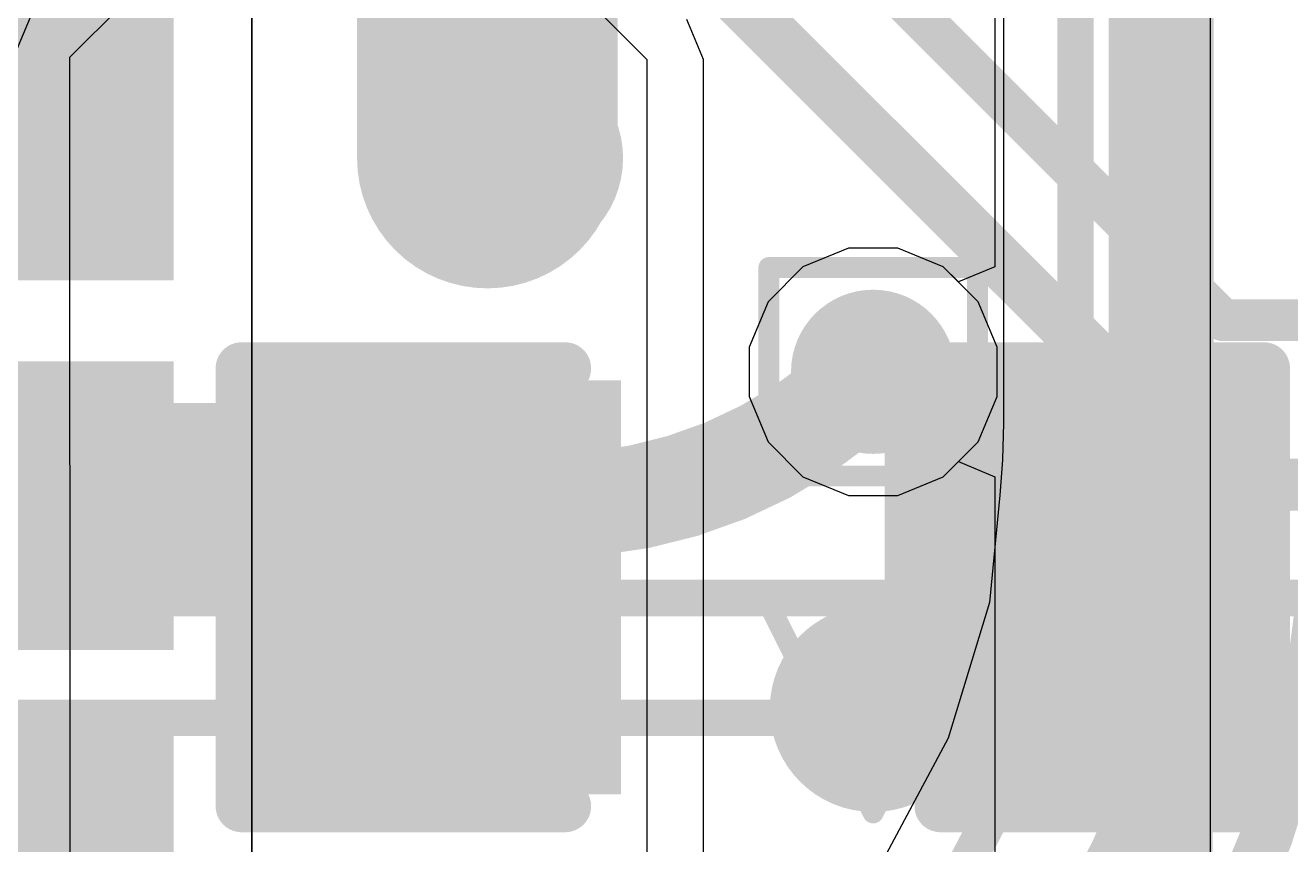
# Model space of a CAD drawing. Header units: inches. Extents: x -6 to 283, y -12 to 154.
# Drawn here: x 34.033 to 37.115, y 8.869 to 10.865 of the extents above; entities that cross this region are included whole.
import ezdxf

# ---------------------------------------------------------------- set-up
doc = ezdxf.new("R2010")
doc.units = ezdxf.units.IN
for name, color, linetype in [('Bottom Layer', 5, 'Continuous'), ('Bottom Overlay', 54, 'Continuous'), ('Bottom Paste', 16, 'Continuous'), ('Bottom Solder', 6, 'Continuous'), ('Drill Drawing', 1, 'Continuous'), ('GND-1', 16, 'Continuous'), ('GND-2', 90, 'Continuous'), ('GND-3', 216, 'Continuous'), ('GND-4', 54, 'Continuous'), ('PWR-1', 156, 'Continuous'), ('PWR-2', 130, 'Continuous'), ('Signal L1', 76, 'Continuous'), ('Signal L2', 6, 'Continuous'), ('Top Layer', 1, 'Continuous'), ('Top Paste', 8, 'Continuous'), ('Top Solder', 216, 'Continuous'), ('Via Holes', 16, 'Continuous')]:
    doc.layers.add(name, color=color, linetype=linetype)

# ---------------------------------------------------------------- blocks, each defined once
blk = doc.blocks.new('AP6275S__49')
at = {"layer": 'Top Layer'}
for points in [[(6.62250009, -2.45000018), (7.747499109999999, -2.45000018), (7.747499109999999, -2.94999918), (6.62250009, -2.94999918)], [(6.62250009, -3.34999838), (7.747499109999999, -3.34999838), (7.747499109999999, -3.84999738), (6.62250009, -3.84999738)], [(6.62250009, -4.24999912), (7.747499109999999, -4.24999912), (7.747499109999999, -4.74999812), (6.62250009, -4.74999812)]]:
    blk.add_hatch(color=1, dxfattribs=at).paths.add_polyline_path(points)
at = {"layer": 'Top Paste'}
for points in [[(6.62250009, -2.45000018), (7.747499109999999, -2.45000018), (7.747499109999999, -2.94999918), (6.62250009, -2.94999918)], [(6.62250009, -3.34999838), (7.747499109999999, -3.34999838), (7.747499109999999, -3.84999738), (6.62250009, -3.84999738)], [(6.62250009, -4.24999912), (7.747499109999999, -4.24999912), (7.747499109999999, -4.74999812), (6.62250009, -4.74999812)]]:
    blk.add_hatch(color=8, dxfattribs=at).paths.add_polyline_path(points)
at = {"layer": 'Top Solder'}
for points in [[(6.52090009, -2.34840018), (7.849099109999999, -2.34840018), (7.849099109999999, -3.05159918), (6.52090009, -3.05159918)], [(6.52090009, -3.24839838), (7.849099109999999, -3.24839838), (7.849099109999999, -3.95159738), (6.52090009, -3.95159738)], [(6.52090009, -4.14839912), (7.849099109999999, -4.14839912), (7.849099109999999, -4.85159812), (6.52090009, -4.85159812)]]:
    blk.add_hatch(color=216, dxfattribs=at).paths.add_polyline_path(points)
blk = doc.blocks.new('C___0603_B_448')
at = {"layer": 'Bottom Layer'}
for points in [[(-1.143, -0.4445), (-1.143, 0.4445), (-0.3809999999999999, 0.4445), (-0.3809999999999999, -0.4445)], [(0.3809999999999999, -0.4445), (0.3809999999999999, 0.4445), (1.143, 0.4445), (1.143, -0.4445)]]:
    blk.add_hatch(color=5, dxfattribs=at).paths.add_polyline_path(points)
at = {"layer": 'Bottom Paste'}
for points in [[(-1.143, -0.4445), (-1.143, 0.4445), (-0.3809999999999999, 0.4445), (-0.3809999999999999, -0.4445)], [(0.3809999999999999, -0.4445), (0.3809999999999999, 0.4445), (1.143, 0.4445), (1.143, -0.4445)]]:
    blk.add_hatch(color=16, dxfattribs=at).paths.add_polyline_path(points)
at = {"layer": 'Bottom Solder'}
for points in [[(-1.20299988, -0.50449988), (-1.20299988, 0.50449988), (-0.3210001199999999, 0.50449988), (-0.3210001199999999, -0.50449988)], [(0.3210001199999999, -0.50449988), (0.3210001199999999, 0.50449988), (1.20299988, 0.50449988), (1.20299988, -0.50449988)]]:
    blk.add_hatch(color=6, dxfattribs=at).paths.add_polyline_path(points)
at = {"layer": 'Bottom Overlay'}
for points in [[(-1.2446, 0.5333974599999999, 0.127, 0.127, 0), (-1.2446, -0.5334, 0.127, 0.127, 0)], [(-0.4571999999999999, 0.5333974599999999, 0.127, 0.127, 0), (-1.2446, 0.5333974599999999, 0.127, 0.127, 0)], [(1.2446, 0.5333974599999999, 0.127, 0.127, 0), (0.4571999999999999, 0.5333974599999999, 0.127, 0.127, 0)], [(1.2446, 0.5333974599999999, 0.127, 0.127, 0), (1.2446, -0.5334, 0.127, 0.127, 0)], [(-0.4571999999999999, -0.5334, 0.127, 0.127, 0), (-1.2446, -0.5334, 0.127, 0.127, 0)], [(1.2446, -0.5334, 0.127, 0.127, 0), (0.4571999999999999, -0.5334, 0.127, 0.127, 0)]]:
    blk.add_lwpolyline(points, format="xyseb", dxfattribs=at)
for points in [[(-1.27635, 0.5333974599999999, 0.0635, 0.0635, 1), (-1.21285, 0.5333974599999999, 0.0635, 0.0635, 1)], [(-1.27635, 0.5333974599999999, 0.0635, 0.0635, 1), (-1.21285, 0.5333974599999999, 0.0635, 0.0635, 1)], [(-0.4889499999999999, 0.5333974599999999, 0.0635, 0.0635, 1), (-0.42545, 0.5333974599999999, 0.0635, 0.0635, 1)], [(0.42545, 0.5333974599999999, 0.0635, 0.0635, 1), (0.4889499999999999, 0.5333974599999999, 0.0635, 0.0635, 1)], [(1.21285, 0.5333974599999999, 0.0635, 0.0635, 1), (1.27635, 0.5333974599999999, 0.0635, 0.0635, 1)], [(1.21285, 0.5333974599999999, 0.0635, 0.0635, 1), (1.27635, 0.5333974599999999, 0.0635, 0.0635, 1)], [(-1.27635, -0.5334, 0.0635, 0.0635, 1), (-1.21285, -0.5334, 0.0635, 0.0635, 1)], [(-1.27635, -0.5334, 0.0635, 0.0635, 1), (-1.21285, -0.5334, 0.0635, 0.0635, 1)], [(-0.4889499999999999, -0.5334, 0.0635, 0.0635, 1), (-0.42545, -0.5334, 0.0635, 0.0635, 1)], [(0.42545, -0.5334, 0.0635, 0.0635, 1), (0.4889499999999999, -0.5334, 0.0635, 0.0635, 1)], [(1.21285, -0.5334, 0.0635, 0.0635, 1), (1.27635, -0.5334, 0.0635, 0.0635, 1)], [(1.21285, -0.5334, 0.0635, 0.0635, 1), (1.27635, -0.5334, 0.0635, 0.0635, 1)]]:
    blk.add_lwpolyline(points, format="xyseb", close=True, dxfattribs=at)

msp = doc.modelspace()

# ---------------------------------------------------------------- hatches: boundary and pattern name
at = {"layer": 'Bottom Layer'}
h = msp.add_hatch(color=5, dxfattribs=at)
edge = h.paths.add_edge_path()
edge.add_arc((36.09795168, 10.02099342), 0.1999996, 0, 360)
h = msp.add_hatch(color=5, dxfattribs=at)
edge = h.paths.add_edge_path()
edge.add_arc((36.09795168, 9.20018734), 0.1499997, 0, 360)
at = {"layer": 'Bottom Solder'}
h = msp.add_hatch(color=6, dxfattribs=at)
edge = h.paths.add_edge_path()
edge.add_arc((36.09795168, 9.20018734), 0.2515997, 0, 360)
at = {"layer": 'GND-1'}
h = msp.add_hatch(color=16, dxfattribs=at)
edge = h.paths.add_edge_path()
edge.add_arc((36.09795168, 10.02099342), 0.1999996, 0, 360)
at = {"layer": 'GND-2'}
h = msp.add_hatch(color=90, dxfattribs=at)
edge = h.paths.add_edge_path()
edge.add_arc((36.09795168, 10.02099342), 0.1999996, 0, 360)
at = {"layer": 'GND-3'}
h = msp.add_hatch(color=216, dxfattribs=at)
edge = h.paths.add_edge_path()
edge.add_arc((36.09795168, 10.02099342), 0.1999996, 0, 360)
at = {"layer": 'GND-4'}
h = msp.add_hatch(color=54, dxfattribs=at)
edge = h.paths.add_edge_path()
edge.add_arc((36.09795168, 10.02099342), 0.1999996, 0, 360)
h = msp.add_hatch(color=54, dxfattribs=at)
edge = h.paths.add_edge_path()
edge.add_arc((36.09795168, 9.20018734), 0.1499997, 0, 360)
at = {"layer": 'PWR-1'}
h = msp.add_hatch(color=156, dxfattribs=at)
edge = h.paths.add_edge_path()
edge.add_arc((36.09795168, 10.02099342), 0.1999996, 0, 360)
at = {"layer": 'PWR-2'}
h = msp.add_hatch(color=130, dxfattribs=at)
edge = h.paths.add_edge_path()
edge.add_arc((36.09795168, 10.02099342), 0.1999996, 0, 360)
at = {"layer": 'Signal L1'}
h = msp.add_hatch(color=76, dxfattribs=at)
edge = h.paths.add_edge_path()
edge.add_arc((36.09795168, 10.02099342), 0.1999996, 0, 360)
at = {"layer": 'Signal L2'}
h = msp.add_hatch(color=6, dxfattribs=at)
edge = h.paths.add_edge_path()
edge.add_arc((36.09795168, 10.02099342), 0.1999996, 0, 360)
h = msp.add_hatch(color=6, dxfattribs=at)
edge = h.paths.add_edge_path()
edge.add_arc((36.09795168, 9.20018734), 0.1499997, 0, 360)
at = {"layer": 'Top Layer'}
h = msp.add_hatch(color=1, dxfattribs=at)
edge = h.paths.add_edge_path()
edge.add_arc((36.09795168, 10.02099342), 0.1999996, 0, 360)
msp.add_hatch(color=1, dxfattribs=at).paths.add_polyline_path([(33.16793722, 9.44507382), (34.85545733999999, 9.44507382), (34.85545733999999, 9.94507282), (33.16793722, 9.94507282)])
at = {"layer": 'Via Holes'}
h = msp.add_hatch(color=7, dxfattribs=at)
edge = h.paths.add_edge_path()
edge.add_arc((36.09795168, 10.02099342), 0.0999998, 0, 360)
h = msp.add_hatch(color=7, dxfattribs=at)
edge = h.paths.add_edge_path()
edge.add_arc((36.09795168, 9.20018734), 0.07499858, 0, 360)

# ---------------------------------------------------------------- linework, layer by layer
at = {"layer": 'Bottom Layer'}
for p, q in [((34.14225073999999, 10.7873419), (34.26751084, 10.91261216)), ((35.41632998, 10.91261216), (35.54700536, 10.78193932)), ((34.04504748, 10.88454516), (34.00478339999999, 10.78733682)), ((35.68447016, 10.78193932), (35.64420862, 10.87914258)), ((34.14225835999999, 7.9902685), (34.14225073999999, 10.7873419)), ((35.54700536, 10.78193932), (35.54700536, 7.61049278)), ((35.68447016, 7.66743196), (35.68447016, 10.78193932))]:
    msp.add_line(p, q, dxfattribs=at)
for points in [[(35.15867238, 10.5417874, 0.635, 0.635, 0), (35.15867238, 15.35032236, 0.635, 0.635, 0)], [(35.23487238, 10.5417874, 0.508, 0.508, 0), (35.23496635999999, 10.54169342, 0.508, 0.508, 0)]]:
    msp.add_lwpolyline(points, format="xyseb", dxfattribs=at)
for points in [[(34.99992238, 10.5417874, 0.3175, 0.3175, 1), (35.31742238, 10.5417874, 0.3175, 0.3175, 1)], [(35.10787238, 10.5417874, 0.254, 0.254, 1), (35.36187237999999, 10.5417874, 0.254, 0.254, 1)], [(35.10796636, 10.54169342, 0.254, 0.254, 1), (35.36196636, 10.54169342, 0.254, 0.254, 1)]]:
    msp.add_lwpolyline(points, format="xyseb", close=True, dxfattribs=at)
at = {"layer": 'Drill Drawing'}
for points in [[(35.84395168, 10.27499342, 0.0508, 0.0508, 0), (36.35195168, 10.27499342, 0.0508, 0.0508, 0)], [(35.84395168, 9.76699342, 0.0508, 0.0508, 0), (35.84395168, 10.27499342, 0.0508, 0.0508, 0)], [(36.35195168, 9.76699342, 0.0508, 0.0508, 0), (36.35195168, 10.27499342, 0.0508, 0.0508, 0)], [(35.84395168, 9.76699342, 0.0508, 0.0508, 0), (36.35195168, 9.76699342, 0.0508, 0.0508, 0)], [(35.84395168, 9.454187339999999, 0.0508, 0.0508, 0), (36.35195168, 9.454187339999999, 0.0508, 0.0508, 0)], [(35.84395168, 9.454187339999999, 0.0508, 0.0508, 0), (36.09795168, 8.946187339999998, 0.0508, 0.0508, 0)], [(36.09795168, 8.946187339999998, 0.0508, 0.0508, 0), (36.35195168, 9.454187339999999, 0.0508, 0.0508, 0)]]:
    msp.add_lwpolyline(points, format="xyseb", dxfattribs=at)
for points in [[(35.83125167999999, 10.27499342, 0.0254, 0.0254, 1), (35.85665168, 10.27499342, 0.0254, 0.0254, 1)], [(35.83125167999999, 10.27499342, 0.0254, 0.0254, 1), (35.85665168, 10.27499342, 0.0254, 0.0254, 1)], [(36.33925168, 10.27499342, 0.0254, 0.0254, 1), (36.36465168, 10.27499342, 0.0254, 0.0254, 1)], [(36.33925168, 10.27499342, 0.0254, 0.0254, 1), (36.36465168, 10.27499342, 0.0254, 0.0254, 1)], [(35.83125167999999, 9.76699342, 0.0254, 0.0254, 1), (35.85665168, 9.76699342, 0.0254, 0.0254, 1)], [(35.83125167999999, 9.76699342, 0.0254, 0.0254, 1), (35.85665168, 9.76699342, 0.0254, 0.0254, 1)], [(36.33925168, 9.76699342, 0.0254, 0.0254, 1), (36.36465168, 9.76699342, 0.0254, 0.0254, 1)], [(36.33925168, 9.76699342, 0.0254, 0.0254, 1), (36.36465168, 9.76699342, 0.0254, 0.0254, 1)], [(35.83125167999999, 9.454187339999999, 0.0254, 0.0254, 1), (35.85665168, 9.454187339999999, 0.0254, 0.0254, 1)], [(35.83125167999999, 9.454187339999999, 0.0254, 0.0254, 1), (35.85665168, 9.454187339999999, 0.0254, 0.0254, 1)], [(36.33925168, 9.454187339999999, 0.0254, 0.0254, 1), (36.36465168, 9.454187339999999, 0.0254, 0.0254, 1)], [(36.33925168, 9.454187339999999, 0.0254, 0.0254, 1), (36.36465168, 9.454187339999999, 0.0254, 0.0254, 1)], [(36.08525168, 8.946187339999998, 0.0254, 0.0254, 1), (36.11065168, 8.946187339999998, 0.0254, 0.0254, 1)], [(36.08525168, 8.946187339999998, 0.0254, 0.0254, 1), (36.11065168, 8.946187339999998, 0.0254, 0.0254, 1)]]:
    msp.add_lwpolyline(points, format="xyseb", close=True, dxfattribs=at)
at = {"layer": 'PWR-1'}
for p, q in [((36.91887206, 15.3783411), (36.91887206, 4.91602014)), ((36.03795942, 10.32259302), (35.92710874, 10.27667744)), ((36.15794394, 10.32259302), (36.03795942, 10.32259302)), ((36.26879461999999, 10.27667744), (36.15794394, 10.32259302)), ((35.92710874, 10.27667744), (35.84226766, 10.19183636)), ((36.3536357, 10.19183636), (36.26879461999999, 10.27667744)), ((35.84226766, 10.19183636), (35.79635208, 10.08098568)), ((36.39955128, 10.08098568), (36.3536357, 10.19183636)), ((35.79635208, 10.08098568), (35.79635208, 9.961001159999999)), ((36.39955128, 9.961001159999999), (36.39955128, 10.08098568)), ((35.79635208, 9.961001159999999), (35.84226766, 9.85015048)), ((36.3536357, 9.85015048), (36.39955128, 9.961001159999999)), ((35.84226766, 9.85015048), (35.92710874, 9.7653094)), ((36.26879461999999, 9.7653094), (36.3536357, 9.85015048)), ((35.92710874, 9.7653094), (36.03795942, 9.719393819999999)), ((36.15794394, 9.719393819999999), (36.26879461999999, 9.7653094)), ((36.03795942, 9.719393819999999), (36.15794394, 9.719393819999999))]:
    msp.add_line(p, q, dxfattribs=at)
at = {"layer": 'PWR-2'}
for p, q in [((36.3944535, 12.52737398), (36.3944535, 10.27674348)), ((36.03795942, 10.32259302), (35.92710874, 10.27667744)), ((36.15794394, 10.32259302), (36.03795942, 10.32259302)), ((36.26879461999999, 10.27667744), (36.15794394, 10.32259302)), ((35.92710874, 10.27667744), (35.84226766, 10.19183636)), ((36.3055535, 10.23991856), (36.26879461999999, 10.27667744)), ((36.3944535, 10.27674348), (36.3055535, 10.23991856)), ((35.84226766, 10.19183636), (35.79635208, 10.08098568)), ((35.79635208, 10.08098568), (35.79635208, 9.961001159999999)), ((35.79635208, 9.961001159999999), (35.84226766, 9.85015048)), ((35.84226766, 9.85015048), (35.92710874, 9.7653094)), ((36.26879461999999, 9.7653094), (36.3055535, 9.802068279999999)), ((36.3055535, 9.802068279999999), (36.3944535, 9.76524336)), ((35.92710874, 9.7653094), (36.03795942, 9.719393819999999)), ((36.15794394, 9.719393819999999), (36.26879461999999, 9.7653094)), ((36.3944535, 9.76524336), (36.3944535, 8.39935328)), ((36.03795942, 9.719393819999999), (36.15794394, 9.719393819999999))]:
    msp.add_line(p, q, dxfattribs=at)
msp.add_lwpolyline([(36.79804934, 8.550864279999999, 0.254, 0.254, 0), (36.79804934, 16.1116899, 0.254, 0.254, 0)], format="xyseb", dxfattribs=at)
at = {"layer": 'Signal L1'}
for points in [[(35.54700282, 11.54967464, 0.1016, 0.1016, 0), (36.95024868, 10.14642878, 0.1016, 0.1016, 0)], [(35.23487238, 11.46171952, 0.127, 0.127, 0), (36.95050776, 9.746084139999999, 0.127, 0.127, 0)], [(36.95024868, 10.14642878, 0.1016, 0.1016, 0), (41.05805606, 10.14642878, 0.1016, 0.1016, 0)], [(36.95050776, 9.746084139999999, 0.127, 0.127, 0), (42.54331344, 9.746084139999999, 0.127, 0.127, 0)], [(32.94669814, 9.47007758, 0.08889999999999999, 0.08889999999999999, 0), (43.64464982, 9.47007758, 0.08889999999999999, 0.08889999999999999, 0)], [(33.0676885, 9.177977579999999, 0.08889999999999999, 0.08889999999999999, 0), (43.76564018, 9.177977579999999, 0.08889999999999999, 0.08889999999999999, 0)]]:
    msp.add_lwpolyline(points, format="xyseb", dxfattribs=at)
for points in [[(36.92484868, 10.14642878, 0.0508, 0.0508, 1), (36.97564868, 10.14642878, 0.0508, 0.0508, 1)], [(36.92484868, 10.14642878, 0.0508, 0.0508, 1), (36.97564868, 10.14642878, 0.0508, 0.0508, 1)], [(36.91875776, 9.746084139999999, 0.0635, 0.0635, 1), (36.98225776, 9.746084139999999, 0.0635, 0.0635, 1)], [(36.91875776, 9.746084139999999, 0.0635, 0.0635, 1), (36.98225776, 9.746084139999999, 0.0635, 0.0635, 1)]]:
    msp.add_lwpolyline(points, format="xyseb", close=True, dxfattribs=at)
at = {"layer": 'Top Layer'}
for p, q in [((34.58509974, 20.35987292), (34.58509974, 8.22510928)), ((34.58509974, 8.22510928), (34.58509974, 18.75223326)), ((36.41565234, 10.9377607), (36.41565234, 9.89572316)), ((36.41565234, 9.89572316), (36.41282023999999, 9.8072956)), ((36.41291168, 9.80666822), (36.40665058, 9.7204149)), ((36.41282023999999, 9.8072956), (36.41278722, 9.8072956)), ((36.41278722, 9.8072956), (36.41291168, 9.80666822)), ((36.40665058, 9.7204149), (36.3809153, 9.45912256)), ((36.3809153, 9.45912256), (36.28052688, 9.1281885)), ((36.28052688, 9.1281885), (36.1175046, 8.823195459999999))]:
    msp.add_line(p, q, dxfattribs=at)
for points in [[(36.59046022, 9.80729306, 0.08889999999999999, 0.08889999999999999, 0), (36.59046022, 10.9377607, 0.08889999999999999, 0.08889999999999999, 0)], [(36.88256021999999, 9.80823032, 0.08889999999999999, 0.08889999999999999, 0), (36.88256021999999, 10.9377607, 0.08889999999999999, 0.08889999999999999, 0)], [(36.09795168, 10.02099342, 0.254, 0.254, -0.198912367379658), (35.31111048, 9.695073319999999, 0.254, 0.254, 0)], [(36.5904653, 9.80701366, 0.08889999999999999, 0.08889999999999999, -0.19941271401335), (36.02231809999999, 8.431657, 0.08889999999999999, 0.08889999999999999, 0)], [(36.88256021999999, 9.807577539999999, 0.08889999999999999, 0.08889999999999999, -0.1994138742575262), (36.22886582, 8.22510928, 0.08889999999999999, 0.08889999999999999, 0)], [(37.21135814, 9.76713566, 0.127, 0.127, -0.1990404891736499), (36.46028776, 7.955158079999999, 0.127, 0.127, 0)], [(36.59046022, 9.80701112, 0.08889999999999999, 0.08889999999999999, -0.0004826081336286992), (36.59046022, 9.80729306, 0.08889999999999999, 0.08889999999999999, 0)], [(36.88256021999999, 9.80823032, 0.08889999999999999, 0.08889999999999999, -0.0005586951461070619), (36.88256276, 9.807577539999999, 0.08889999999999999, 0.08889999999999999, 0)], [(37.87366822, 9.794821659999998, 0.127, 0.127, -0.1988766794712513), (36.94531854, 7.553159899999999, 0.127, 0.127, 0)], [(33.730438, 9.695073319999999, 0.254, 0.254, 0), (35.31111048, 9.695073319999999, 0.254, 0.254, 0)], [(37.5476135, 9.7573592, 0.127, 0.127, -0.1989629877982203), (36.7099596, 7.735641119999999, 0.127, 0.127, 0)]]:
    msp.add_lwpolyline(points, format="xyseb", dxfattribs=at)
for points in [[(36.03445168, 10.02099342, 0.127, 0.127, 1), (36.16145168, 10.02099342, 0.127, 0.127, 1)], [(36.56823522, 9.80729306, 0.04445, 0.04445, 1), (36.61268522, 9.80729306, 0.04445, 0.04445, 1)], [(36.56823522, 9.80729306, 0.04445, 0.04445, 1), (36.61268522, 9.80729306, 0.04445, 0.04445, 1)], [(36.56823522, 9.80701112, 0.04445, 0.04445, 1), (36.61268522, 9.80701112, 0.04445, 0.04445, 1)], [(36.5682403, 9.80701366, 0.04445, 0.04445, 1), (36.6126903, 9.80701366, 0.04445, 0.04445, 1)], [(36.86033522, 9.80823032, 0.04445, 0.04445, 1), (36.90478521999999, 9.80823032, 0.04445, 0.04445, 1)], [(36.86033522, 9.80823032, 0.04445, 0.04445, 1), (36.90478521999999, 9.80823032, 0.04445, 0.04445, 1)], [(36.86033522, 9.807577539999999, 0.04445, 0.04445, 1), (36.90478521999999, 9.807577539999999, 0.04445, 0.04445, 1)], [(36.86033776, 9.807577539999999, 0.04445, 0.04445, 1), (36.90478776, 9.807577539999999, 0.04445, 0.04445, 1)], [(35.24761048, 9.695073319999999, 0.127, 0.127, 1), (35.37461048, 9.695073319999999, 0.127, 0.127, 1)], [(35.24761048, 9.695073319999999, 0.127, 0.127, 1), (35.37461048, 9.695073319999999, 0.127, 0.127, 1)]]:
    msp.add_lwpolyline(points, format="xyseb", close=True, dxfattribs=at)

# ---------------------------------------------------------------- block references
msp.add_blockref('AP6275S__49', (26.5454384, 13.2950712))
at = {"rotation": 180}
msp.add_blockref('C___0603_B_448', (35.80494236, 9.49607702), dxfattribs=at)

doc.saveas('drawing.dxf')
